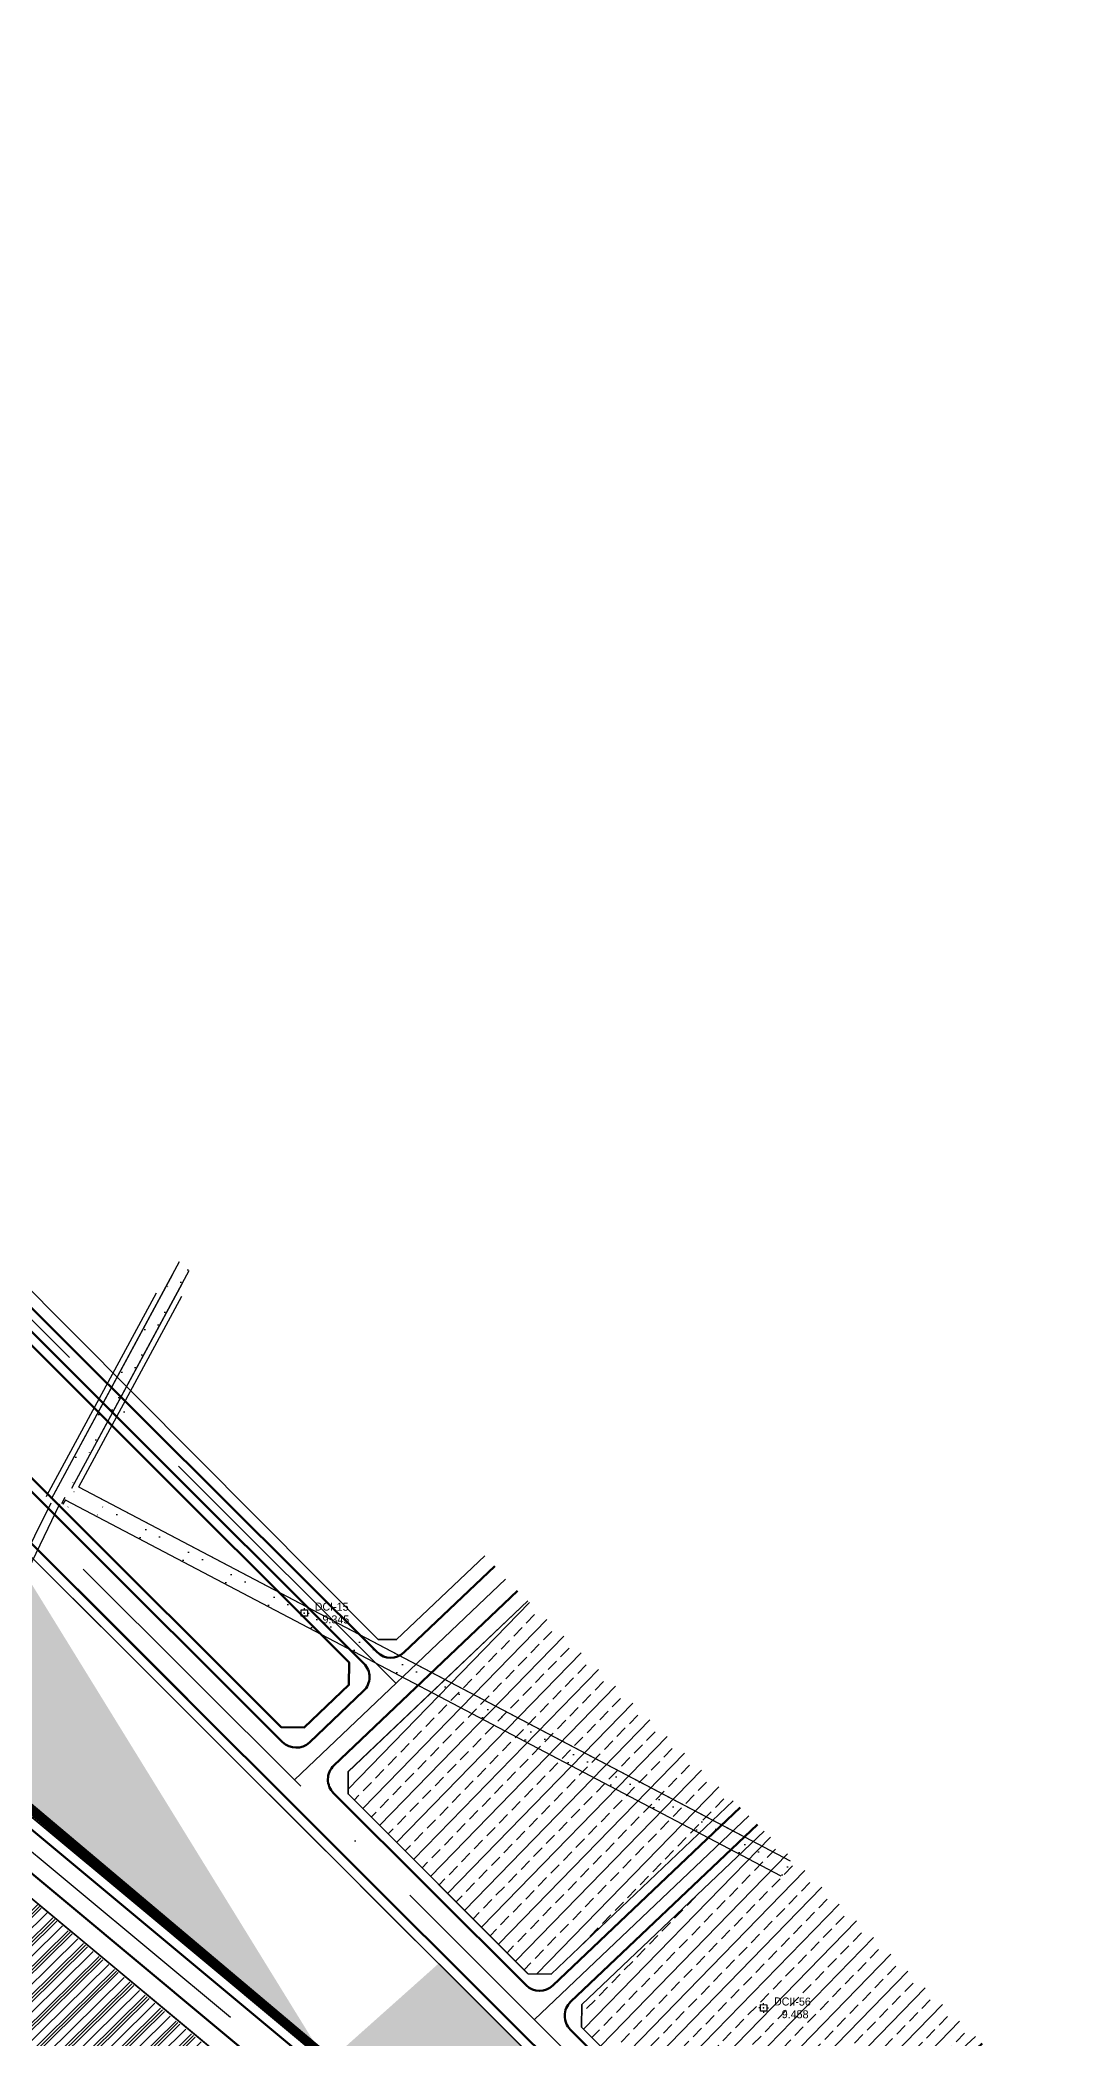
# Model space of a CAD drawing. Extents: x 577299 to 581055, y 2342699 to 2346415.
# Drawn here: x 578624 to 578948, y 2345650 to 2346274 of the extents above; entities that cross this region are included whole.
import ezdxf

# ---------------------------------------------------------------- set-up
doc = ezdxf.new("R2010")
doc.units = 0
doc.header["$LTSCALE"] = 10
doc.header["$MEASUREMENT"] = 0
for name, pattern in [('ACAD_ISO10W100', [18, 12, -3, 0, -3]), ('CENTER', [2, 1.25, -0.25, 0.25, -0.25]), ('DUONG_MON', [3.5, 0, -1.5, 2]), ('DUONGDUT', [0.1875, 0.125, -0.0625])]:
    doc.linetypes.add(name, pattern=pattern)
for name, color, linetype, lineweight in [('1-hchungcu', 40, 'Continuous', 35), ('bo-chungcu-tt', 30, 'Continuous', 25), ('bo-tdc', 32, 'Continuous', 50), ('r-g-t-ke', 7, 'Continuous', 20), ('whe', 142, 'Continuous', 35), ('wlong-duong', 40, 'Continuous', 53)]:
    doc.layers.add(name, color=color, linetype=linetype, lineweight=lineweight)
for name, color, linetype in [('BoCo', 103, 'Continuous'), ('cayxanh', 74, 'Continuous'), ('DG-MON', 8, 'DUONG_MON'), ('dientich', 11, 'Continuous'), ('HTCN', 192, 'Continuous'), ('KYHIEU', 2, 'Continuous'), ('Lopduong', 7, 'Continuous'), ('moc', 8, 'Continuous'), ('NEN', 8, 'Continuous'), ('THUAbo', 8, 'Continuous'), ('Tim dg', 6, 'CENTER')]:
    doc.layers.add(name, color=color, linetype=linetype)
pattern_1 = [(225.7776545, (-1471791.123, 1069184.581), (5.374789927, -5.23083485), []), (225.7776545, (-1471788.435, 1069181.966), (5.374789927, -5.23083485), [3.75, -1.875])]
pattern_2 = [(318.21467, (579255.8356, 2345385.644), (1.442672, 1.6143723), [1.25, -1.25]), (18.21467, (579255.8356, 2345385.644), (-0.6767515, 2.0565766), [1.25, -1.25]), (78.21467, (579257.023, 2345386.0348), (-2.1194234, 0.4422043), [1.25, -1.25])]

# ---------------------------------------------------------------- blocks, each defined once
blk = doc.blocks.new('dc-2')
at = {"layer": 'KYHIEU'}
for p, q in [((-0.5, -0.5), (-0.5, 0.5)), ((-0.5, 0.5), (0.5, 0.5)), ((0, 0.5), (0, 0.75)), ((0.5, 0.5), (0.5, -0.5)), ((-0.5, 0), (-0.75, 0)), ((0.5, -0.5), (-0.5, -0.5)), ((0, -0.5), (0, -0.75)), ((0.5, 0), (0.75, 0))]:
    blk.add_line(p, q, dxfattribs=at)
blk.add_point((0, 0), dxfattribs=at)

msp = doc.modelspace()

# ---------------------------------------------------------------- hatches: boundary and pattern name
at = {"layer": '1-hchungcu', "extrusion": (-8.80861e-05, -0.0001149, 1)}
h = msp.add_hatch(dxfattribs=at)
h.set_pattern_fill('BRASS', color=256, scale=30, angle=225.77765, style=0)
h.set_pattern_definition(pattern_1)
h.paths.add_polyline_path([(578840.2, 2345723.66), (578776.01, 2345786.13), (578719.92, 2345732.8), (578719.86, 2345725.83), (578776.06, 2345669.68), (578783.29, 2345669.55)])
h = msp.add_hatch(dxfattribs=at)
h.set_pattern_fill('BRASS', color=256, scale=30, angle=225.77765, style=0)
h.set_pattern_definition(pattern_1)
h.paths.add_polyline_path([(578915.84, 2345650.04), (578849.89, 2345714.23), (578792.85, 2345660.03), (578792.76, 2345653.01), (578849.92, 2345596.01), (578857.15, 2345595.87)])
at = {"layer": 'cayxanh'}
h = msp.add_hatch(dxfattribs=at)
h.set_pattern_fill('STARS', color=256, scale=10, angle=-0.41776, style=0)
h.set_pattern_definition(pattern_2)
edge = h.paths.add_edge_path()
edge.add_line((578748.1, 2345672.85), (578713.23, 2345641.74))
edge.add_line((578748.09, 2345672.84), (578607.6, 2345813.03))
edge.add_line((578713.23, 2345641.74), (578564.32, 2345765.7))
edge.add_arc((578547.78, 2345824.3), 60.89, 285.75926, 349.36667)
h = msp.add_hatch(dxfattribs=at)
h.set_pattern_fill('STARS', color=256, scale=10, angle=-0.41776, style=0)
h.set_pattern_definition(pattern_2)
edge = h.paths.add_edge_path()
edge.add_line((578862.14, 2345517.79), (578875.65, 2345518.16))
edge.add_line((578713.23, 2345641.74), (578862.14, 2345517.79))
edge.add_line((578875.65, 2345518.16), (578886.93, 2345528.64))
edge.add_line((578886.93, 2345528.64), (578887.03, 2345534.19))
edge.add_line((578887.03, 2345534.19), (578748.09, 2345672.84))
edge.add_line((578748.1, 2345672.85), (578713.23, 2345641.74))
at = {"layer": 'HTCN'}
h = msp.add_hatch(dxfattribs=at)
h.set_pattern_fill('PLASTI', color=256, scale=25, angle=44.58224, style=0)
h.set_pattern_definition([(44.58224145, (-17089.494, 4285.579), (-4.387077064, 4.451522755), []), (44.58224145, (-17090.042, 4286.1354), (-4.387077064, 4.451522755), []), (44.58224145, (-17090.5906, 4286.692), (-4.387077064, 4.451522755), []), (44.58224145, (-17092.236, 4288.361), (-4.387077064, 4.451522755), [])])
h.paths.add_polyline_path([(578461.98, 2345706.89), (578514.08, 2345764.72), (578531.71, 2345767.42), (578712.26, 2345616.22), (578645.06, 2345542.47)])

# ---------------------------------------------------------------- linework, layer by layer
at = {"layer": 'bo-chungcu-tt', "extrusion": (-8.80861e-05, -0.0001149, 1), "elevation": 1.01}
for points in [[(578840.2, 2345723.66), (578783.29, 2345669.55), (578776.06, 2345669.68), (578719.86, 2345725.83), (578719.92, 2345732.8), (578776.01, 2345786.13)], [(578915.84, 2345650.04), (578857.15, 2345595.87), (578849.92, 2345596.01), (578792.76, 2345653.01), (578792.85, 2345660.03), (578849.89, 2345714.23)]]:
    msp.add_lwpolyline(points, dxfattribs=at)
at = {"layer": 'bo-tdc', "extrusion": (-8.80861e-05, -0.0001149, 1), "elevation": 1.01}
msp.add_lwpolyline([(578366.2, 2346120.22), (578344.94, 2346100.02), (578698.95, 2345746.68), (578706.12, 2345746.59), (578720.12, 2345759.91), (578720.21, 2345766.88)], close=True, dxfattribs=at)
at = {"layer": 'BoCo'}
msp.add_line((578713.23, 2345641.74), (578564.32, 2345765.7), dxfattribs=at)
at = {"layer": 'BoCo', "extrusion": (-8.80861e-05, -0.0001149, 1)}
msp.add_line((578887.03, 2345534.19), (578748.09, 2345672.84, 321.39), dxfattribs=at)
at = {"layer": 'BoCo', "extrusion": (-8.80861e-05, -0.0001149, 1), "elevation": 1.01}
msp.add_lwpolyline([(578748.12, 2345672.86), (578607.62, 2345813.04)], dxfattribs=at)
at = {"layer": 'DG-MON', "extrusion": (0.002986, 0.010064, 0.999945)}
for p, q in [((578627.57, 2345817.77), (578667.51, 2345891.74)), ((578669.73, 2345889.58), (578632.74, 2345821.03)), ((578627.57, 2345817.77), (578665.4, 2345887.83)), ((578667.61, 2345885.66), (578632.74, 2345821.03)), ((578848.09, 2345707.79), (578632.71, 2345820.94)), ((578857.1, 2345703.06), (578632.71, 2345820.94)), ((578855.4, 2345700.56), (578631.28, 2345818.3)), ((578855.41, 2345700.56), (578631.29, 2345818.3))]:
    msp.add_line(p, q, dxfattribs=at)
at = {"layer": 'dientich', "extrusion": (-1.38117e-05, 2.8119e-05, 1), "elevation": 57.97}
msp.add_lwpolyline([(578462.27, 2345706.63), (578515.62, 2345765.32), (578532.71, 2345766.56), (578713.02, 2345616.51), (578645.35, 2345542.21)], close=True, dxfattribs=at)
at = {"layer": 'Lopduong'}
for points in [[(578629.64, 2345816.38), (578593.85, 2345741.95), (578588, 2345734.09), (578584.75, 2345731.17), (578580.89, 2345730.19), (578576.34, 2345731.6), (578572.38, 2345733.36)], [(578577.54, 2345734.03), (578581.4, 2345733.23), (578586.92, 2345737.74), (578590.97, 2345744.19), (578627.07, 2345816.8)]]:
    msp.add_lwpolyline(points, dxfattribs=at)
at = {"layer": 'NEN', "extrusion": (0.002986, 0.010064, 0.999945)}
for p, q in [((578625.64, 2345818.93), (578625.5, 2345818.66)), ((578625.63, 2345818.93), (578625.5, 2345818.66)), ((578631.31, 2345818.39), (578630.26, 2345816.43)), ((578631.31, 2345818.39), (578630.26, 2345816.43)), ((578631.52, 2345817.72), (578630.7, 2345816.2)), ((578631.52, 2345817.72), (578630.7, 2345816.2)), ((578632.3, 2345815.38), (578632.4, 2345815.56)), ((578632.3, 2345815.38), (578632.4, 2345815.56))]:
    msp.add_line(p, q, dxfattribs=at)
at = {"layer": 'r-g-t-ke', "linetype": 'DUONGDUT', "ltscale": 30, "const_width": 3}
msp.add_lwpolyline([(580001.02, 2344300.69), (579669.83, 2344596.09), (579647.11, 2344618.97), (579119.21, 2345236.08), (579042.89, 2345321.47), (578991.47, 2345379.01), (578900.97, 2345480.26), (578900.97, 2345480.26), (578900.97, 2345480.26), (578900.97, 2345480.26), (578900.97, 2345480.26), (578900.97, 2345480.26), (578862.14, 2345517.79), (578441.74, 2345871.97), (578277.5, 2346019.61), (578162.37, 2346114.41), (578072.58, 2346188.33), (578049.93, 2346206.99), (578031, 2346222.58), (578002.73, 2346246.39), (577662.13, 2345497), (577641.86, 2345453.16)], dxfattribs=at)
at = {"layer": 'THUAbo', "extrusion": (0.002986, 0.010064, 0.999945)}
for p, q in [((578627.13, 2345818), (578667.14, 2345892.11)), ((578670.1, 2345889.22), (578633.42, 2345821.24)), ((578659.81, 2345882.27), (578625.63, 2345818.93)), ((578659.82, 2345882.27), (578625.64, 2345818.93)), ((578627.13, 2345818), (578665.03, 2345888.2)), ((578667.98, 2345885.29), (578633.42, 2345821.24)), ((578635.72, 2345821.72), (578667.89, 2345881.33)), ((578635.73, 2345821.72), (578667.89, 2345881.33)), ((578843.18, 2345712.63), (578635.7, 2345821.63)), ((578858.03, 2345704.83), (578635.7, 2345821.63)), ((578855.17, 2345700.12), (578631.49, 2345817.63)), ((578855.17, 2345700.12), (578631.49, 2345817.63))]:
    msp.add_line(p, q, dxfattribs=at)
at = {"layer": 'Tim dg', "linetype": 'ACAD_ISO10W100', "ltscale": 0.8, "extrusion": (-8.80861e-05, -0.0001149, 1)}
for p, q in [((578909, 2345524.63), (578233.37, 2346198.98)), ((578769.02, 2345792.95), (578703.05, 2345730.24)), ((578778.1, 2345655.34), (578845.04, 2345718.97))]:
    msp.add_line(p, q, dxfattribs=at)
at = {"layer": 'Tim dg', "linetype": 'ACAD_ISO10W100', "ltscale": 0.8}
msp.add_line((578498.52, 2345809.73), (578876.91, 2345494.76), dxfattribs=at)
at = {"layer": 'Tim dg', "linetype": 'ACAD_ISO10W100', "ltscale": 0.8, "extrusion": (-8.80861e-05, -0.0001149, 1), "elevation": 1.01}
msp.add_lwpolyline([(578734.8, 2345760.41), (578347.02, 2346147.45)], dxfattribs=at)
at = {"layer": 'whe'}
for p, q in [((578503.93, 2345815.96), (578862.14, 2345517.79)), ((578532.46, 2345766.84), (578845.41, 2345506.34))]:
    msp.add_line(p, q, dxfattribs=at)
msp.add_lwpolyline([(578887.03, 2345534.19), (578886.93, 2345528.64), (578875.65, 2345518.16), (578862.14, 2345517.79), (578503.93, 2345815.96), (578281.2, 2346016.56), (578031, 2346222.58), (578026.7, 2346241.13), (578040.62, 2346271.76), (578045.91, 2346273.73), (578223.84, 2346191.72), (578238.34, 2346181.65), (578250.66, 2346169.35), (578668.51, 2345752.29), (578887.03, 2345534.19), (578886.93, 2345528.64)], close=True, dxfattribs=at)
at = {"layer": 'whe', "extrusion": (-8.80861e-05, -0.0001149, 1), "elevation": 1.01}
for points in [[(578668.54, 2345752.31), (578250.69, 2346169.37)], [(578668.54, 2345752.31), (578250.69, 2346169.37)], [(578762.57, 2345800.26), (578734.99, 2345774.04), (578729.27, 2345774.12), (578348.24, 2346157)], [(578313.53, 2346131.38), (578698.95, 2345746.68), (578706.12, 2345746.59), (578720.12, 2345759.91), (578720.21, 2345766.88), (578395.18, 2346091.3)], [(578313.53, 2346131.38), (578698.95, 2345746.68), (578706.12, 2345746.59), (578720.12, 2345759.91), (578720.21, 2345766.88), (578395.18, 2346091.3)], [(578840.2, 2345723.66), (578783.29, 2345669.56), (578776.13, 2345669.65), (578719.84, 2345725.83), (578719.92, 2345732.81), (578776.01, 2345786.13)], [(578840.2, 2345723.66), (578783.29, 2345669.56), (578776.13, 2345669.65), (578719.84, 2345725.83), (578719.92, 2345732.81), (578776.01, 2345786.13)], [(578845.37, 2345506.43), (578532.44, 2345766.84)], [(578827.72, 2345593.43), (578668.54, 2345752.31)], [(578915.85, 2345650.03), (578857.14, 2345595.85), (578849.93, 2345595.99), (578792.76, 2345653.04), (578792.85, 2345660.02), (578849.88, 2345714.24)], [(578915.85, 2345650.03), (578857.14, 2345595.85), (578849.93, 2345595.99), (578792.76, 2345653.04), (578792.85, 2345660.02), (578849.88, 2345714.24)], [(578827.72, 2345593.43), (578723.67, 2345697.28)]]:
    msp.add_lwpolyline(points, dxfattribs=at)
at = {"layer": 'wlong-duong'}
for p, q in [((578501.96, 2345813.7), (578863.38, 2345512.85)), ((578534.8, 2345772.7), (578847.97, 2345512.01))]:
    msp.add_line(p, q, dxfattribs=at)
at = {"layer": 'wlong-duong', "extrusion": (-8.80861e-05, -0.0001149, 1)}
msp.add_line((578707.74, 2345741.94), (578724.64, 2345758.01), dxfattribs=at)
msp.add_line((578707.74, 2345741.94), (578724.64, 2345758.01), dxfattribs=at)
at = {"layer": 'wlong-duong', "extrusion": (-8.80861e-05, -0.0001149, 1), "elevation": 1.01}
for points in [[(578669.67, 2345755.42), (578255.66, 2346168.64)], [(578726.78, 2345698.42), (578255.66, 2346168.64)], [(578828.76, 2345596.63), (578726.78, 2345698.42)], [(578828.76, 2345596.63), (578726.78, 2345698.42)]]:
    msp.add_lwpolyline(points, dxfattribs=at)
for points in [[(578724.74, 2345766.58), (578355.77, 2346134.85, 0.030801), (578348.09, 2346140.86), (578292.66, 2346166.01, 0.810466), (578284.87, 2346155.74), (578699.37, 2345742.03)], [(578724.74, 2345766.58), (578355.77, 2346134.85, 0.030801), (578348.09, 2346140.86), (578292.66, 2346166.01, 0.810466), (578284.87, 2346155.74), (578699.37, 2345742.03)], [(578765.67, 2345797), (578737.3, 2345770.03, -0.406133), (578728.93, 2345770.12), (578344.62, 2346152.61)], [(578842.35, 2345721.57), (578783.85, 2345665.96, -0.406549), (578775.48, 2345666.06), (578715.3, 2345726.12, -0.42192), (578715.4, 2345734.72), (578772.78, 2345789.27)], [(578842.35, 2345721.57), (578783.85, 2345665.96, -0.406549), (578775.48, 2345666.06), (578715.3, 2345726.12, -0.42192), (578715.4, 2345734.72), (578772.78, 2345789.27)], [(578918, 2345647.94), (578857.62, 2345592.2, -0.402255), (578849.31, 2345592.37), (578789.28, 2345652.28, -0.42192), (578789.39, 2345660.87), (578847.73, 2345716.33)], [(578918, 2345647.94), (578857.62, 2345592.2, -0.402255), (578849.31, 2345592.37), (578789.28, 2345652.28, -0.42192), (578789.39, 2345660.87), (578847.73, 2345716.33)]]:
    msp.add_lwpolyline(points, format="xyb", dxfattribs=at)
at = {"layer": 'wlong-duong', "extrusion": (-8.80861e-05, -0.0001149, 1)}
for centre, start, end in [((578720.5, 2345762.33, -310.17), 313.55077, 45.05418), ((578720.5, 2345762.33, -310.17), 313.55077, 45.05418), ((578703.6, 2345746.27, -310.17), 225.05418, 313.55077), ((578703.6, 2345746.27, -310.17), 225.05418, 313.55077)]:
    msp.add_arc(centre, 6, start, end, dxfattribs=at)

# ---------------------------------------------------------------- block references
at = {"layer": 'moc', "extrusion": (0.002986, 0.010064, 0.999945), "xscale": 1.999999999935148, "yscale": 2.000000000151099, "rotation": 359.6023588357085}
for p, zscale in [((578703.57, 2345646.17, 25334.76), 2.000000000002771), ((578703.57, 2345646.17, 25334.76), 2.000000000008303), ((578847.07, 2345522.82, 25334.76), 2.000000000002771), ((578847.07, 2345522.82, 25334.76), 2.000000000008303)]:
    msp.add_blockref('dc-2', p, dxfattribs=dict(at, zscale=zscale))

# ---------------------------------------------------------------- texts
at = {"layer": 'moc', "extrusion": (0.002986, 0.010064, 0.999945), "text_generation_flag": 6}
for s, p in [('DCI-15', (578706.8, 2345646.94, 25334.76)), ('9.345', (578709.23, 2345642.95, 25334.76)), ('DCII-56', (578850.3, 2345523.59, 25334.76)), ('9.458', (578852.73, 2345519.6, 25334.76))]:
    msp.add_text(s, height=2.5, rotation=179.60236, dxfattribs=at).set_placement(p)

doc.saveas('drawing.dxf')
